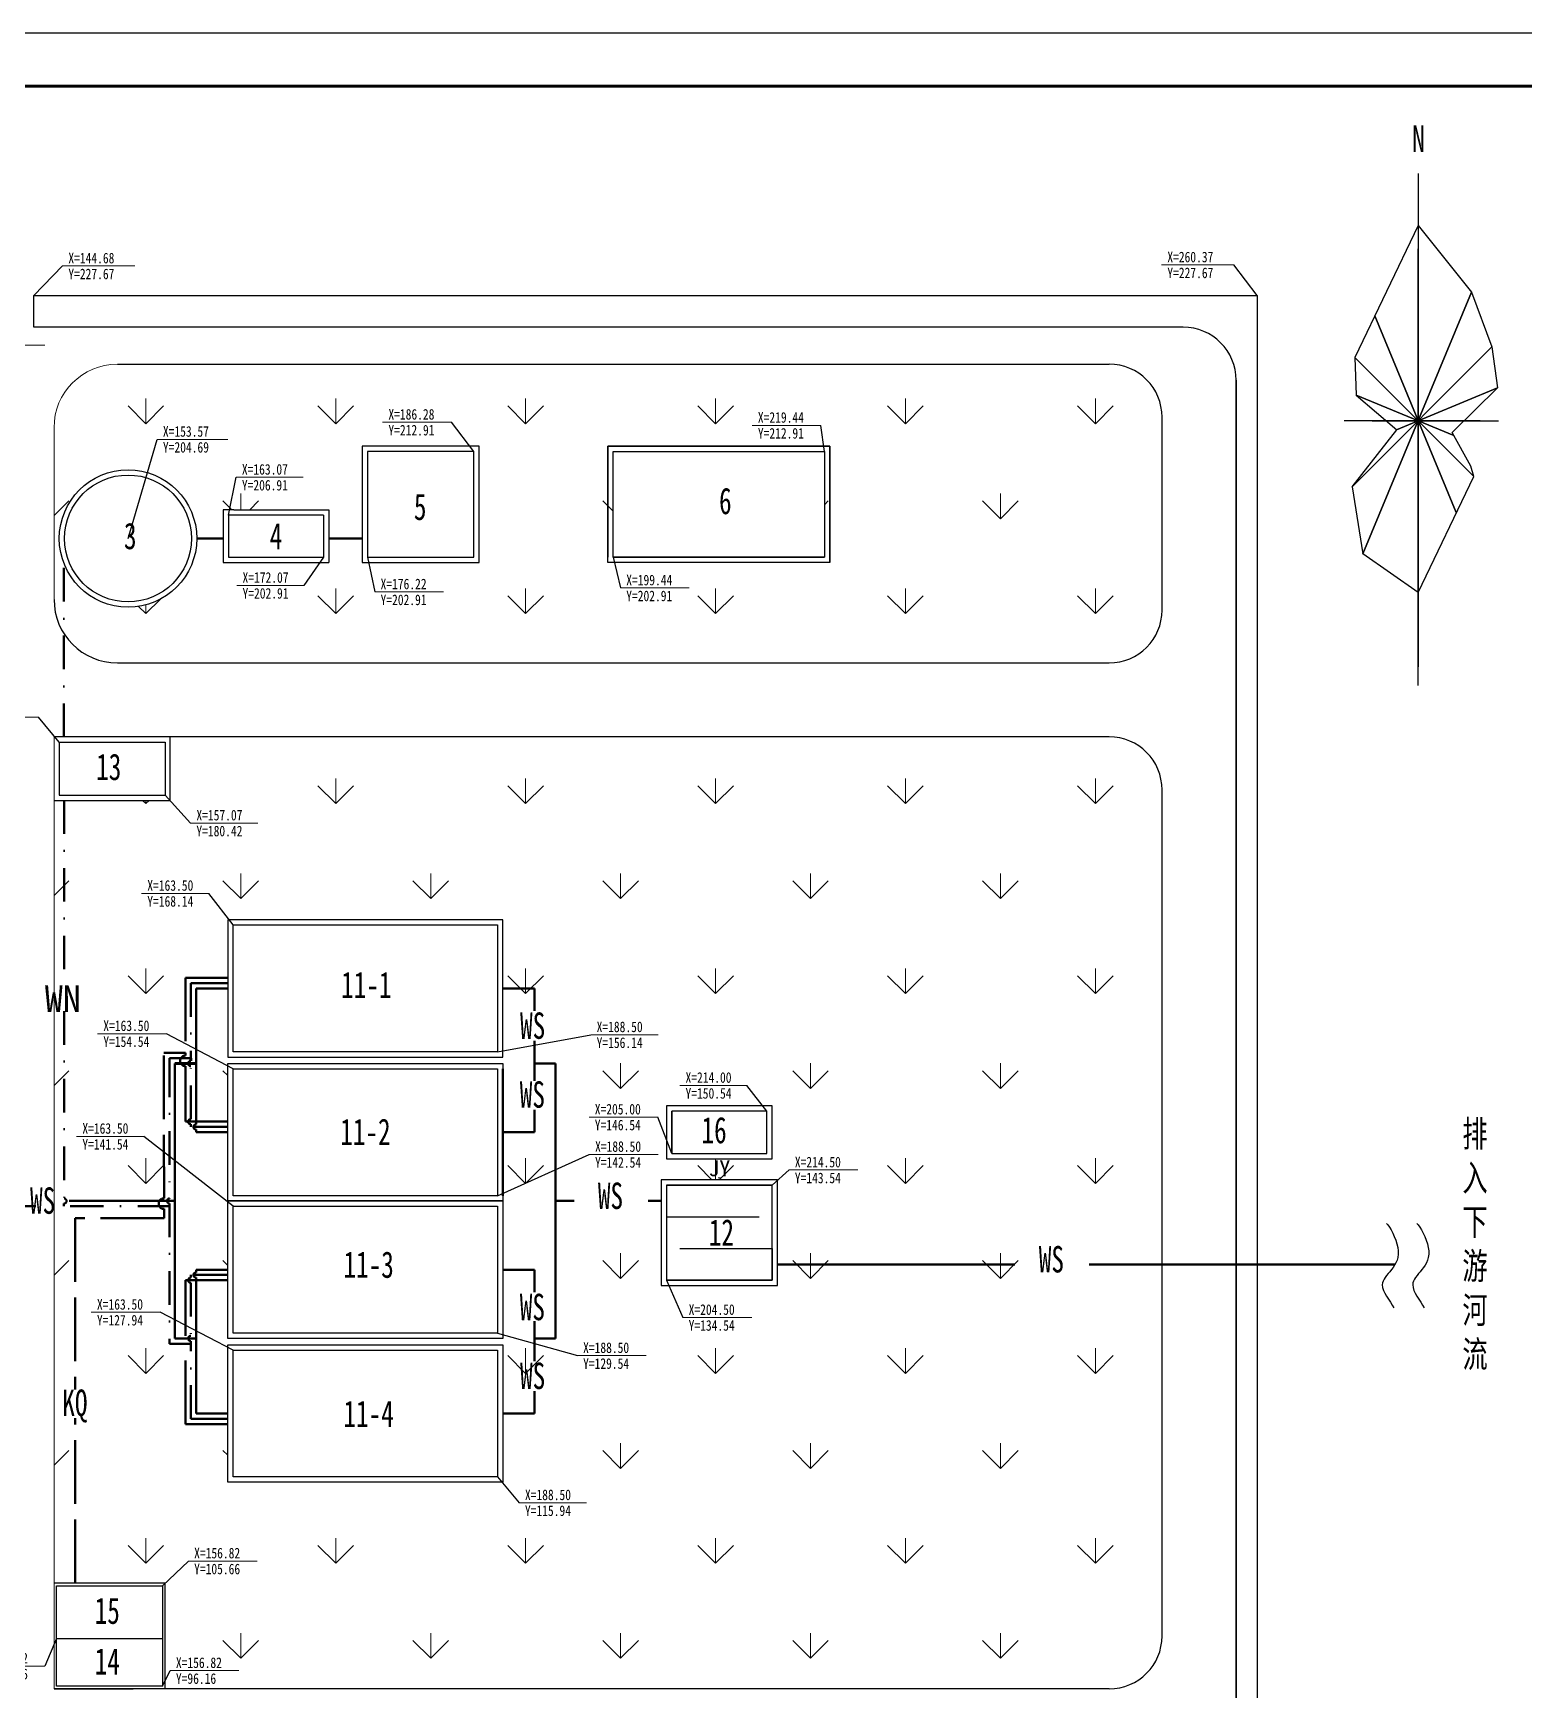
# Model space of a CAD drawing. Header units: millimetres. Extents: x 676 to 2703, y 109 to 703.
# Drawn here: x 1038.4 to 1320.3, y 389.2 to 702.5 of the extents above; entities that cross this region are included whole.
import ezdxf
from ezdxf.enums import TextEntityAlignment as Align

# ---------------------------------------------------------------- set-up
doc = ezdxf.new("R2010")
doc.units = ezdxf.units.MM
for name, pattern in [('ACAD_ISO02W100', [15, 12, -3]), ('ACAD_ISO07W100', [3, 0, -3]), ('DASHDOT2', [12.7, 6.35, -3.175, 0, -3.175])]:
    doc.linetypes.add(name, pattern=pattern)
doc.layers.get('0').update_dxf_attribs({"lineweight": 25})
doc.layers.add('图层1', color=3, linetype='Continuous', lineweight=70)
for name, color, linetype, lineweight, plot in [('图层2', 5, 'Continuous', 70, False), ('图层3', 1, 'Continuous', 70, False), ('图层4', 2, 'Continuous', 70, False), ('图层5', 6, 'Continuous', 70, False)]:
    doc.layers.add(name, color=color, linetype=linetype, lineweight=lineweight, plot=plot)
doc.styles.add('Dim_ZB', font='txt', dxfattribs={"width": 0.8})
doc.styles.get("Standard").update_dxf_attribs({"font": 'txt', "bigfont": 'gbcbig.shx'})
doc.dimstyles.new('副本 ISO-25', dxfattribs={"dimtxt": 2.5, "dimasz": 2.5, "dimexe": 2, "dimexo": 2, "dimtad": 1, "dimlfac": 500, "dimtxsty": 'Standard', "dimblk": 'ARCHTICK', "dimcen": 2.5, "dimadec": 0, "dimazin": 0, "dimtfac": 1, "dimtmove": 0, "dimatfit": 3, "dimfxl": 1, "dimarcsym": 0})

# ---------------------------------------------------------------- blocks, each defined once
blk = doc.blocks.new('_ArchTick')
at = {"color": 0, "linetype": 'ByBlock', "const_width": 0.15}
blk.add_lwpolyline([(-0.5, -0.5), (0.5, 0.5)], dxfattribs=at)
blk = doc.blocks.new('*U19')
at = {"lineweight": 0}
blk.add_line((0, 0), (-13.65, 0), dxfattribs=at)
at = {"lineweight": 0, "style": 'Dim_ZB', "width": 0.8}
blk.add_text(' X=260.37 ', height=2, dxfattribs=at).set_placement((-13.65, 0.5))
blk.add_text(' Y=227.67 ', height=2, dxfattribs=at).set_placement((-13.65, -0.5), align=Align.TOP_LEFT)
blk = doc.blocks.new('*U21')
at = {"lineweight": 0}
blk.add_line((0, 0), (13.65, 0), dxfattribs=at)
at = {"lineweight": 0, "style": 'Dim_ZB', "width": 0.8}
blk.add_text(' X=137.41 ', height=2, dxfattribs=at).set_placement((0, 0.5))
blk.add_text(' Y=224.67 ', height=2, dxfattribs=at).set_placement((0, -0.5), align=Align.TOP_LEFT)
blk = doc.blocks.new('*U22')
at = {"lineweight": 0}
blk.add_line((0, 0), (13.65, 0), dxfattribs=at)
at = {"lineweight": 0, "style": 'Dim_ZB', "width": 0.8}
blk.add_text(' X=144.68 ', height=2, dxfattribs=at).set_placement((0, 0.5))
blk.add_text(' Y=227.67 ', height=2, dxfattribs=at).set_placement((0, -0.5), align=Align.TOP_LEFT)
blk = doc.blocks.new('*U23')
at = {"lineweight": 0}
blk.add_line((0, 0), (13.02, 0), dxfattribs=at)
at = {"lineweight": 0, "style": 'Dim_ZB', "width": 0.8}
blk.add_text(' X=199.44 ', height=2, dxfattribs=at).set_placement((0, 0.5))
blk.add_text(' Y=202.91 ', height=2, dxfattribs=at).set_placement((0, -0.5), align=Align.TOP_LEFT)
blk = doc.blocks.new('*U24')
at = {"lineweight": 0}
blk.add_line((0, 0), (-13.02, 0), dxfattribs=at)
at = {"lineweight": 0, "style": 'Dim_ZB', "width": 0.8}
blk.add_text(' X=219.44 ', height=2, dxfattribs=at).set_placement((-13.02, 0.5))
blk.add_text(' Y=212.91 ', height=2, dxfattribs=at).set_placement((-13.02, -0.5), align=Align.TOP_LEFT)
blk = doc.blocks.new('*U41')
at = {"lineweight": 0}
blk.add_line((0, 0), (-12.71, 0), dxfattribs=at)
at = {"lineweight": 0, "style": 'Dim_ZB', "width": 0.8}
blk.add_text(' X=163.50 ', height=2, dxfattribs=at).set_placement((-12.71, 0.5))
blk.add_text(' Y=168.14 ', height=2, dxfattribs=at).set_placement((-12.71, -0.5), align=Align.TOP_LEFT)
blk = doc.blocks.new('*U42')
at = {"lineweight": 0}
blk.add_line((0, 0), (12.71, 0), dxfattribs=at)
at = {"lineweight": 0, "style": 'Dim_ZB', "width": 0.8}
blk.add_text(' X=188.50 ', height=2, dxfattribs=at).set_placement((0, 0.5))
blk.add_text(' Y=156.14 ', height=2, dxfattribs=at).set_placement((0, -0.5), align=Align.TOP_LEFT)
blk = doc.blocks.new('*U43')
at = {"lineweight": 0}
blk.add_line((0, 0), (-13.02, 0), dxfattribs=at)
at = {"lineweight": 0, "style": 'Dim_ZB', "width": 0.8}
blk.add_text(' X=163.50 ', height=2, dxfattribs=at).set_placement((-13.02, 0.5))
blk.add_text(' Y=154.54 ', height=2, dxfattribs=at).set_placement((-13.02, -0.5), align=Align.TOP_LEFT)
blk = doc.blocks.new('*U44')
at = {"lineweight": 0}
blk.add_line((0, 0), (13.02, 0), dxfattribs=at)
at = {"lineweight": 0, "style": 'Dim_ZB', "width": 0.8}
blk.add_text(' X=188.50 ', height=2, dxfattribs=at).set_placement((0, 0.5))
blk.add_text(' Y=142.54 ', height=2, dxfattribs=at).set_placement((0, -0.5), align=Align.TOP_LEFT)
blk = doc.blocks.new('*U45')
at = {"lineweight": 0}
blk.add_line((0, 0), (-12.71, 0), dxfattribs=at)
at = {"lineweight": 0, "style": 'Dim_ZB', "width": 0.8}
blk.add_text(' X=163.50 ', height=2, dxfattribs=at).set_placement((-12.71, 0.5))
blk.add_text(' Y=141.54 ', height=2, dxfattribs=at).set_placement((-12.71, -0.5), align=Align.TOP_LEFT)
blk = doc.blocks.new('*U46')
at = {"lineweight": 0}
blk.add_line((0, 0), (13.02, 0), dxfattribs=at)
at = {"lineweight": 0, "style": 'Dim_ZB', "width": 0.8}
blk.add_text(' X=188.50 ', height=2, dxfattribs=at).set_placement((0, 0.5))
blk.add_text(' Y=129.54 ', height=2, dxfattribs=at).set_placement((0, -0.5), align=Align.TOP_LEFT)
blk = doc.blocks.new('*U47')
at = {"lineweight": 0}
blk.add_line((0, 0), (-13.02, 0), dxfattribs=at)
at = {"lineweight": 0, "style": 'Dim_ZB', "width": 0.8}
blk.add_text(' X=163.50 ', height=2, dxfattribs=at).set_placement((-13.02, 0.5))
blk.add_text(' Y=127.94 ', height=2, dxfattribs=at).set_placement((-13.02, -0.5), align=Align.TOP_LEFT)
blk = doc.blocks.new('*U48')
at = {"lineweight": 0}
blk.add_line((0, 0), (12.71, 0), dxfattribs=at)
at = {"lineweight": 0, "style": 'Dim_ZB', "width": 0.8}
blk.add_text(' X=188.50 ', height=2, dxfattribs=at).set_placement((0, 0.5))
blk.add_text(' Y=115.94 ', height=2, dxfattribs=at).set_placement((0, -0.5), align=Align.TOP_LEFT)
blk = doc.blocks.new('*U49')
at = {"lineweight": 0}
blk.add_line((0, 0), (-12.71, 0), dxfattribs=at)
at = {"lineweight": 0, "style": 'Dim_ZB', "width": 0.8}
blk.add_text(' X=214.00 ', height=2, dxfattribs=at).set_placement((-12.71, 0.5))
blk.add_text(' Y=150.54 ', height=2, dxfattribs=at).set_placement((-12.71, -0.5), align=Align.TOP_LEFT)
blk = doc.blocks.new('*U50')
at = {"lineweight": 0}
blk.add_line((0, 0), (-13.02, 0), dxfattribs=at)
at = {"lineweight": 0, "style": 'Dim_ZB', "width": 0.8}
blk.add_text(' X=205.00 ', height=2, dxfattribs=at).set_placement((-13.02, 0.5))
blk.add_text(' Y=146.54 ', height=2, dxfattribs=at).set_placement((-13.02, -0.5), align=Align.TOP_LEFT)
blk = doc.blocks.new('*U51')
at = {"lineweight": 0}
blk.add_line((0, 0), (13.02, 0), dxfattribs=at)
at = {"lineweight": 0, "style": 'Dim_ZB', "width": 0.8}
blk.add_text(' X=214.50 ', height=2, dxfattribs=at).set_placement((0, 0.5))
blk.add_text(' Y=143.54 ', height=2, dxfattribs=at).set_placement((0, -0.5), align=Align.TOP_LEFT)
blk = doc.blocks.new('*U52')
at = {"lineweight": 0}
blk.add_line((0, 0), (13.02, 0), dxfattribs=at)
at = {"lineweight": 0, "style": 'Dim_ZB', "width": 0.8}
blk.add_text(' X=204.50 ', height=2, dxfattribs=at).set_placement((0, 0.5))
blk.add_text(' Y=134.54 ', height=2, dxfattribs=at).set_placement((0, -0.5), align=Align.TOP_LEFT)
blk = doc.blocks.new('*U74')
at = {"lineweight": 0}
blk.add_line((0, 0), (13.02, 0), dxfattribs=at)
at = {"lineweight": 0, "style": 'Dim_ZB', "width": 0.8}
blk.add_text(' X=156.82 ', height=2, dxfattribs=at).set_placement((0, 0.5))
blk.add_text(' Y=105.66 ', height=2, dxfattribs=at).set_placement((0, -0.5), align=Align.TOP_LEFT)
blk = doc.blocks.new('*U75')
at = {"lineweight": 0}
blk.add_line((0, 0), (-13.02, 0), dxfattribs=at)
at = {"lineweight": 0, "style": 'Dim_ZB', "width": 0.8}
blk.add_text(' X=146.82 ', height=2, dxfattribs=at).set_placement((-13.02, 0.5))
blk.add_text(' Y=100.66 ', height=2, dxfattribs=at).set_placement((-13.02, -0.5), align=Align.TOP_LEFT)
blk = doc.blocks.new('*U76')
at = {"lineweight": 0}
blk.add_line((0, 0), (13.02, 0), dxfattribs=at)
at = {"lineweight": 0, "style": 'Dim_ZB', "width": 0.8}
blk.add_text(' X=156.82 ', height=2, dxfattribs=at).set_placement((0, 0.5))
blk.add_text(' Y=96.16 ', height=2, dxfattribs=at).set_placement((0, -0.5), align=Align.TOP_LEFT)
blk = doc.blocks.new('*U77')
at = {"lineweight": 0}
blk.add_line((0, 0), (-13.02, 0), dxfattribs=at)
at = {"lineweight": 0, "style": 'Dim_ZB', "width": 0.8}
blk.add_text(' X=147.07 ', height=2, dxfattribs=at).set_placement((-13.02, 0.5))
blk.add_text(' Y=185.42 ', height=2, dxfattribs=at).set_placement((-13.02, -0.5), align=Align.TOP_LEFT)
blk = doc.blocks.new('*U78')
at = {"lineweight": 0}
blk.add_line((0, 0), (12.71, 0), dxfattribs=at)
at = {"lineweight": 0, "style": 'Dim_ZB', "width": 0.8}
blk.add_text(' X=157.07 ', height=2, dxfattribs=at).set_placement((0, 0.5))
blk.add_text(' Y=180.42 ', height=2, dxfattribs=at).set_placement((0, -0.5), align=Align.TOP_LEFT)
blk = doc.blocks.new('*U79')
at = {"lineweight": 0}
blk.add_line((0, 0), (13.34, 0), dxfattribs=at)
at = {"lineweight": 0, "style": 'Dim_ZB', "width": 0.8}
blk.add_text(' X=153.57 ', height=2, dxfattribs=at).set_placement((0, 0.5))
blk.add_text(' Y=204.69 ', height=2, dxfattribs=at).set_placement((0, -0.5), align=Align.TOP_LEFT)
blk = doc.blocks.new('*U80')
at = {"lineweight": 0}
blk.add_line((0, 0), (12.71, 0), dxfattribs=at)
at = {"lineweight": 0, "style": 'Dim_ZB', "width": 0.8}
blk.add_text(' X=163.07 ', height=2, dxfattribs=at).set_placement((0, 0.5))
blk.add_text(' Y=206.91 ', height=2, dxfattribs=at).set_placement((0, -0.5), align=Align.TOP_LEFT)
blk = doc.blocks.new('*U81')
at = {"lineweight": 0}
blk.add_line((0, 0), (-12.71, 0), dxfattribs=at)
at = {"lineweight": 0, "style": 'Dim_ZB', "width": 0.8}
blk.add_text(' X=172.07 ', height=2, dxfattribs=at).set_placement((-12.71, 0.5))
blk.add_text(' Y=202.91 ', height=2, dxfattribs=at).set_placement((-12.71, -0.5), align=Align.TOP_LEFT)
blk = doc.blocks.new('*U82')
at = {"lineweight": 0}
blk.add_line((0, 0), (13.02, 0), dxfattribs=at)
at = {"lineweight": 0, "style": 'Dim_ZB', "width": 0.8}
blk.add_text(' X=176.22 ', height=2, dxfattribs=at).set_placement((0, 0.5))
blk.add_text(' Y=202.91 ', height=2, dxfattribs=at).set_placement((0, -0.5), align=Align.TOP_LEFT)
blk = doc.blocks.new('*U83')
at = {"lineweight": 0}
blk.add_line((0, 0), (-13.02, 0), dxfattribs=at)
at = {"lineweight": 0, "style": 'Dim_ZB', "width": 0.8}
blk.add_text(' X=186.28 ', height=2, dxfattribs=at).set_placement((-13.02, 0.5))
blk.add_text(' Y=212.91 ', height=2, dxfattribs=at).set_placement((-13.02, -0.5), align=Align.TOP_LEFT)

msp = doc.modelspace()

# ---------------------------------------------------------------- hatches: boundary and pattern name
at = {"lineweight": 0}
h = msp.add_hatch(dxfattribs=at)
h.set_pattern_fill('GRASS', color=256, style=0)
h.paths.add_polyline_path([(1028.315166, 627.888366, 0.4142135624), (1016.315166, 639.888366), (777.177861, 639.888366, 0.4142135624), (767.177861, 629.888366), (767.177861, 593.402496, 0.4142135624), (777.177861, 583.402496), (1016.315166, 583.402496, 0.4142135624), (1028.315166, 595.402496)])
h.paths.add_polyline_path([(1251.912795, 559.402496, 0.4142135624), (1241.912795, 569.402496), (1064.315166, 569.402496), (1064.315166, 557.402496), (1063.315166, 557.402496), (1042.315166, 557.402496), (1042.315166, 480.638366), (1062.259768, 480.638366, -0.5773498974), (1063.125794, 482.138365), (1063.071742, 509.638366), (1067.181812, 509.638366), (1067.181812, 523.838366), (1075.181812, 523.838366), (1075.181812, 534.838366), (1076.181812, 534.838366), (1127.181812, 534.838366), (1127.181812, 533.838366), (1127.181812, 509.838366), (1127.181812, 508.838366), (1075.181812, 508.838366), (1075.181812, 509.838366), (1075.181812, 521.838366), (1069.181812, 521.838366), (1069.181812, 496.638366), (1075.181812, 496.638366), (1075.181812, 506.638366), (1075.181812, 507.638366), (1127.181812, 507.638366), (1127.181812, 506.638366), (1127.181812, 482.638366), (1127.181812, 481.638366), (1127.181812, 480.638366), (1127.181812, 456.638366), (1127.181812, 455.638366), (1076.181812, 455.638366), (1075.181812, 455.638366), (1075.181812, 466.638366), (1069.181812, 466.638366), (1069.181812, 441.438366), (1075.181812, 441.438366), (1075.181812, 453.438366), (1075.181812, 454.438366), (1127.181812, 454.438366), (1127.181812, 453.438366), (1127.181812, 429.438366), (1127.181812, 428.438366), (1076.181812, 428.438366), (1075.181812, 428.438366), (1075.181812, 440.438366), (1069.181812, 440.438366), (1068.181812, 440.438366), (1068.181812, 454.638366), (1064.181812, 454.638366), (1064.181812, 480.638366), (1042.315166, 480.638366), (1042.315166, 409.374237), (1063.315166, 409.374237), (1063.315166, 408.874237), (1063.315166, 389.374237), (1241.912795, 389.374237, 0.4142135624), (1251.912795, 399.374237)])
h.paths.add_polyline_path([(1157.181812, 465.638366), (1157.181812, 466.638366), (1157.181812, 484.638366), (1157.181812, 485.638366), (1179.181812, 485.638366), (1179.181812, 484.638366), (1179.181812, 465.638366), (1178.181812, 465.638366)], flags=16)
h.paths.add_polyline_path([(1158.181812, 466.638366), (1158.181812, 484.638366), (1178.181812, 484.638366), (1178.181812, 466.638366)], flags=0)
h.paths.add_polyline_path([(1158.181812, 489.638366), (1158.181812, 490.638366), (1158.181812, 498.638366), (1158.181812, 499.638366), (1178.181812, 499.638366), (1178.181812, 498.638366), (1178.181812, 489.638366), (1177.181812, 489.638366)], flags=16)
h.paths.add_polyline_path([(1159.181812, 490.638366), (1159.181812, 498.638366), (1177.181812, 498.638366), (1177.181812, 490.638366)], flags=0)
h.paths.add_polyline_path([(1075.181812, 480.638366), (1075.181812, 481.638366), (1075.181812, 494.638366), (1069.181812, 494.638366), (1069.181812, 495.138366, -0.4142135624), (1068.681812, 495.638366), (1068.181812, 495.638366), (1068.181812, 496.138366, -0.4142135624), (1067.681812, 496.638366), (1067.181812, 496.638366), (1067.181812, 507.138366, -0.2679491924), (1066.315787, 507.638366), (1065.181812, 507.638366), (1065.181812, 481.638366), (1065.181812, 455.638366), (1067.681812, 455.638366, -0.4142135624), (1068.181812, 456.138366), (1068.181812, 466.138366, -1), (1068.181812, 467.138366), (1068.181812, 467.638366), (1068.681812, 467.638366, -0.4142135624), (1069.181812, 468.138366), (1069.181812, 468.638366), (1075.181812, 468.638366)], flags=17)
h.paths.add_polyline_path([(898.097899, 615.395431), (902.577899, 615.395431), (902.577899, 607.895431), (898.097899, 607.895431)], flags=24)
h.paths.add_polyline_path([(1059.968475, 536.812093), (1071.101808, 536.812093), (1071.101808, 539.812093), (1059.968475, 539.812093)], flags=24)
h.paths.add_polyline_path([(1059.968475, 539.812093), (1071.368475, 539.812093), (1071.368475, 542.812093), (1059.968475, 542.812093)], flags=24)
h.paths.add_polyline_path([(1144.964383, 510.071229), (1156.097717, 510.071229), (1156.097717, 513.071229), (1144.964383, 513.071229)], flags=24)
h.paths.add_polyline_path([(1144.964383, 513.071229), (1156.364383, 513.071229), (1156.364383, 516.071229), (1144.964383, 516.071229)], flags=24)
h.paths.add_polyline_path([(1051.647365, 510.280228), (1063.314032, 510.280228), (1063.314032, 513.280228), (1051.647365, 513.280228)], flags=24)
h.paths.add_polyline_path([(1051.647365, 513.280228), (1063.047365, 513.280228), (1063.047365, 516.280228), (1051.647365, 516.280228)], flags=24)
h.paths.add_polyline_path([(1144.672684, 487.436229), (1156.339351, 487.436229), (1156.339351, 490.436229), (1144.672684, 490.436229)], flags=24)
h.paths.add_polyline_path([(1144.672684, 490.436229), (1156.072684, 490.436229), (1156.072684, 493.436229), (1144.672684, 493.436229)], flags=24)
h.paths.add_polyline_path([(1047.691441, 490.858717), (1058.824774, 490.858717), (1058.824774, 493.858717), (1047.691441, 493.858717)], flags=24)
h.paths.add_polyline_path([(1047.691441, 493.858717), (1059.091441, 493.858717), (1059.091441, 496.858717), (1047.691441, 496.858717)], flags=24)
h.paths.add_polyline_path([(1142.408488, 449.388456), (1154.075155, 449.388456), (1154.075155, 452.388456), (1142.408488, 452.388456)], flags=24)
h.paths.add_polyline_path([(1142.408488, 452.388456), (1153.808488, 452.388456), (1153.808488, 455.388456), (1142.408488, 455.388456)], flags=24)
h.paths.add_polyline_path([(1050.446378, 457.594893), (1062.113045, 457.594893), (1062.113045, 460.594893), (1050.446378, 460.594893)], flags=24)
h.paths.add_polyline_path([(1050.446378, 460.594893), (1061.846378, 460.594893), (1061.846378, 463.594893), (1050.446378, 463.594893)], flags=24)
h.paths.add_polyline_path([(1131.403788, 421.562021), (1142.537122, 421.562021), (1142.537122, 424.562021), (1131.403788, 424.562021)], flags=24)
h.paths.add_polyline_path([(1131.403788, 424.562021), (1142.803788, 424.562021), (1142.803788, 427.562021), (1131.403788, 427.562021)], flags=24)
h.paths.add_polyline_path([(1161.777855, 500.493813), (1173.177855, 500.493813), (1173.177855, 503.493813), (1161.777855, 503.493813)], flags=24)
h.paths.add_polyline_path([(1161.777855, 503.493813), (1172.911188, 503.493813), (1172.911188, 506.493813), (1161.777855, 506.493813)], flags=24)
h.paths.add_polyline_path([(1144.614844, 494.503585), (1156.281511, 494.503585), (1156.281511, 497.503585), (1144.614844, 497.503585)], flags=24)
h.paths.add_polyline_path([(1144.614844, 497.503585), (1156.014844, 497.503585), (1156.014844, 500.503585), (1144.614844, 500.503585)], flags=24)
h.paths.add_polyline_path([(1182.45745, 484.496758), (1194.124117, 484.496758), (1194.124117, 487.496758), (1182.45745, 487.496758)], flags=24)
h.paths.add_polyline_path([(1182.45745, 487.496758), (1193.85745, 487.496758), (1193.85745, 490.496758), (1182.45745, 490.496758)], flags=24)
h.paths.add_polyline_path([(1162.373159, 456.600146), (1174.039826, 456.600146), (1174.039826, 459.600146), (1162.373159, 459.600146)], flags=24)
h.paths.add_polyline_path([(1162.373159, 459.600146), (1174.039826, 459.600146), (1174.039826, 462.600146), (1162.373159, 462.600146)], flags=24)
h.paths.add_polyline_path([(1165.417526, 490.06438), (1170.946098, 490.06438), (1170.946098, 485.56438), (1165.417526, 485.56438)], flags=24)
h.paths.add_polyline_path([(1039.136115, 523.642433), (1048.836115, 523.642433), (1048.836115, 516.142433), (1039.136115, 516.142433)], flags=9)
h.paths.add_polyline_path([(1129.158294, 467.934875), (1136.438294, 467.934875), (1136.438294, 460.377732), (1129.158294, 460.377732)], flags=24)
h.paths.add_polyline_path([(1129.215556, 454.90998), (1136.495556, 454.90998), (1136.495556, 447.352837), (1129.215556, 447.352837)], flags=24)
h.paths.add_polyline_path([(1129.158294, 505.522716), (1136.438294, 505.522716), (1136.438294, 497.965573), (1129.158294, 497.965573)], flags=24)
h.paths.add_polyline_path([(1129.215556, 518.547611), (1136.495556, 518.547611), (1136.495556, 510.990468), (1129.215556, 510.990468)], flags=24)
h.paths.add_polyline_path([(1042.60143, 447.22416), (1049.94143, 447.22416), (1049.94143, 439.067018), (1042.60143, 439.067018)], flags=24)
h.paths.add_polyline_path([(1227.333511, 474.370965), (1234.613511, 474.370965), (1234.613511, 466.813822), (1227.333511, 466.813822)], flags=24)
h.paths.add_polyline_path([(1143.93299, 486.370965), (1151.21299, 486.370965), (1151.21299, 478.813822), (1143.93299, 478.813822)], flags=24)
h.paths.add_polyline_path([(1036.528708, 485.463868), (1043.808708, 485.463868), (1043.808708, 477.906725), (1036.528708, 477.906725)], flags=9)
h.paths.add_polyline_path([(1165.199629, 479.445976), (1171.919629, 479.445976), (1171.919629, 471.945976), (1165.199629, 471.945976)], flags=8)
h.paths.add_polyline_path([(1163.78295, 498.787663), (1170.56295, 498.787663), (1170.56295, 491.23052), (1163.78295, 491.23052)], flags=8)
h = msp.add_hatch(dxfattribs=at)
h.set_pattern_fill('GRASS', color=256, style=0)
h.paths.add_polyline_path([(1251.912795, 629.888366, 0.4142135624), (1241.912795, 639.888366), (1054.315166, 639.888366, 0.4142135624), (1042.315166, 627.888366), (1042.315166, 595.402496, 0.1422647794), (1044.181812, 588.97481), (1044.181812, 602.25844, -0.092165791), (1043.3132, 606.930637, -1), (1069.3132, 606.930637), (1072.3132, 606.930637), (1074.3132, 606.930637), (1074.3132, 612.372966), (1075.3132, 612.372966), (1076.3132, 612.372966), (1093.3132, 612.372966), (1094.3132, 612.372966), (1094.3132, 606.930637), (1100.608074, 606.930637), (1100.608074, 623.372966), (1100.608074, 624.372966), (1122.744548, 624.372966), (1122.744548, 623.372966), (1122.744548, 602.372966), (1121.744548, 602.372966), (1100.608074, 602.372966), (1100.608074, 603.372966), (1100.608074, 606.930637), (1094.3132, 606.930637), (1094.3132, 603.372966), (1094.3132, 602.372966), (1074.3132, 602.372966), (1074.3132, 603.372966), (1074.3132, 606.930637), (1072.3132, 606.930637), (1069.3132, 606.930637, -0.8312238092), (1044.181812, 602.25844), (1044.181812, 588.97481, 0.2568151779), (1054.315166, 583.402496), (1229.719236, 583.402496), (1241.912795, 583.402496, 0.4142135624), (1251.912795, 593.402496)])
h.paths.add_polyline_path([(1189.060126, 602.372966), (1147.060126, 602.372966), (1147.060126, 624.372966), (1189.060126, 624.372966)], flags=16)
h.paths.add_polyline_path([(1189.060126, 602.372966), (1147.060126, 602.372966), (1147.060126, 603.372966), (1147.060126, 623.372966), (1147.060126, 624.372966), (1189.060126, 624.372966)], flags=16)
h.paths.add_polyline_path([(1188.060126, 603.372966), (1148.060126, 603.372966), (1148.060126, 623.372966), (1188.060126, 623.372966)], flags=0)
h.paths.add_polyline_path([(1150.56628, 594.57358), (1161.96628, 594.57358), (1161.96628, 597.57358), (1150.56628, 597.57358)], flags=24)
h.paths.add_polyline_path([(1150.56628, 597.57358), (1162.232947, 597.57358), (1162.232947, 600.57358), (1150.56628, 600.57358)], flags=24)
h.paths.add_polyline_path([(1175.463908, 625.328168), (1186.597241, 625.328168), (1186.597241, 628.328168), (1175.463908, 628.328168)], flags=24)
h.paths.add_polyline_path([(1175.463908, 628.328168), (1187.130575, 628.328168), (1187.130575, 631.328168), (1175.463908, 631.328168)], flags=24)
h.paths.add_polyline_path([(1062.926429, 622.681558), (1074.859762, 622.681558), (1074.859762, 625.681558), (1062.926429, 625.681558)], flags=24)
h.paths.add_polyline_path([(1062.926429, 625.681558), (1074.593096, 625.681558), (1074.593096, 628.681558), (1062.926429, 628.681558)], flags=24)
h.paths.add_polyline_path([(1077.861771, 615.511527), (1089.261771, 615.511527), (1089.261771, 618.511527), (1077.861771, 618.511527)], flags=24)
h.paths.add_polyline_path([(1077.861771, 618.511527), (1089.261771, 618.511527), (1089.261771, 621.511527), (1077.861771, 621.511527)], flags=24)
h.paths.add_polyline_path([(1077.985918, 595.058631), (1089.385918, 595.058631), (1089.385918, 598.058631), (1077.985918, 598.058631)], flags=24)
h.paths.add_polyline_path([(1077.985918, 598.058631), (1089.385918, 598.058631), (1089.385918, 601.058631), (1077.985918, 601.058631)], flags=24)
h.paths.add_polyline_path([(1104.093565, 593.833341), (1115.493565, 593.833341), (1115.493565, 596.833341), (1104.093565, 596.833341)], flags=24)
h.paths.add_polyline_path([(1104.093565, 596.833341), (1115.760232, 596.833341), (1115.760232, 599.833341), (1104.093565, 599.833341)], flags=24)
h.paths.add_polyline_path([(1105.576338, 625.921069), (1116.709672, 625.921069), (1116.709672, 628.921069), (1105.576338, 628.921069)], flags=24)
h.paths.add_polyline_path([(1105.576338, 628.921069), (1117.243005, 628.921069), (1117.243005, 631.921069), (1105.576338, 631.921069)], flags=24)
h.paths.add_polyline_path([(1167.024388, 617.778144), (1171.584388, 617.778144), (1171.584388, 610.221002), (1167.024388, 610.221002)], flags=8)

# ---------------------------------------------------------------- linework, layer by layer
at = {"lineweight": 25}
for p, q in [((1516.802068, 702.506476), (675.802068, 702.506476)), ((1038.529454, 646.888366), (1038.529454, 652.888366)), ((1038.529454, 652.888366), (1269.912795, 652.888366)), ((1269.912795, 652.888366), (1269.912795, 197.555922)), ((1255.912795, 646.888366), (1038.529454, 646.888366)), ((1054.315166, 639.888366), (1241.912795, 639.888366)), ((1265.912795, 211.555922), (1265.912795, 636.888366)), ((1265.912795, 636.888366), (1265.912795, 211.555922)), ((1251.912795, 593.402496), (1251.912795, 629.888366)), ((1122.744548, 624.372966), (1100.608074, 624.372966)), ((1100.608074, 624.372966), (1100.608074, 623.372966)), ((1122.744548, 623.372966), (1122.744548, 624.372966)), ((1189.060126, 624.372966), (1147.060126, 624.372966)), ((1147.060126, 624.372966), (1147.060126, 623.372966)), ((1189.060126, 623.372966), (1189.060126, 624.372966)), ((1189.060126, 602.372966), (1189.060126, 624.372966)), ((1100.608074, 623.372966), (1100.608074, 603.372966)), ((1101.608074, 623.372966), (1101.608074, 603.372966)), ((1121.744548, 623.372966), (1101.608074, 623.372966)), ((1121.744548, 603.372966), (1121.744548, 623.372966)), ((1122.744548, 602.372966), (1122.744548, 623.372966)), ((1147.060126, 623.372966), (1147.060126, 603.372966)), ((1148.060126, 623.372966), (1188.060126, 623.372966)), ((1148.060126, 603.372966), (1148.060126, 623.372966)), ((1188.060126, 623.372966), (1188.060126, 603.372966)), ((1189.060126, 602.372966), (1189.060126, 623.372966)), ((1075.3132, 612.372966), (1074.3132, 612.372966)), ((1074.3132, 612.372966), (1074.3132, 603.372966)), ((1076.3132, 612.372966), (1075.3132, 612.372966)), ((1093.3132, 611.372966), (1075.3132, 611.372966)), ((1075.3132, 611.372966), (1075.3132, 603.372966)), ((1076.3132, 612.372966), (1093.3132, 612.372966)), ((1093.3132, 612.372966), (1094.3132, 612.372966)), ((1093.3132, 611.372966), (1093.3132, 610.990613)), ((1094.3132, 612.372966), (1094.3132, 603.372966)), ((1307.529733, 611.829181), (1307.556869, 611.746763)), ((1093.3132, 610.990613), (1093.3132, 603.372966)), ((1074.3132, 603.372966), (1074.3132, 602.372966)), ((1074.3132, 602.372966), (1094.3132, 602.372966)), ((1075.3132, 603.372966), (1093.3132, 603.372966)), ((1094.3132, 603.372966), (1094.3132, 602.372966)), ((1100.608074, 603.372966), (1100.608074, 602.372966)), ((1100.608074, 602.372966), (1121.744548, 602.372966)), ((1101.608074, 603.372966), (1121.744548, 603.372966)), ((1101.608074, 603.372966), (1121.744548, 603.372966)), ((1121.744548, 603.532783), (1121.744548, 603.532783)), ((1121.744548, 602.372966), (1122.744548, 602.372966)), ((1147.060126, 602.372966), (1147.060126, 603.372966)), ((1189.060126, 602.372966), (1147.060126, 602.372966)), ((1188.060126, 603.372966), (1148.060126, 603.372966)), ((1148.060126, 603.372966), (1188.060126, 603.372966)), ((1054.315166, 583.402496), (1229.719236, 583.402496)), ((1229.719236, 583.402496), (1241.912795, 583.402496)), ((1055.315166, 569.402496), (1042.315166, 569.402496)), ((1241.912795, 569.402496), (1042.315166, 569.402496)), ((1043.315166, 568.402496), (1043.315166, 558.402496)), ((1043.315166, 568.402496), (1063.315166, 568.402496)), ((1063.315166, 568.402496), (1063.315166, 558.402496)), ((1064.315166, 557.402496), (1064.315166, 569.402496)), ((1043.315166, 558.402496), (1063.315166, 558.402496)), ((1251.912795, 399.374237), (1251.912795, 559.402496)), ((1042.315166, 557.402496), (1063.315166, 557.402496)), ((1063.315166, 557.402496), (1064.315166, 557.402496)), ((1076.181812, 534.838366), (1075.181812, 534.838366)), ((1075.181812, 534.838366), (1075.181812, 509.838366)), ((1127.181812, 534.838366), (1076.181812, 534.838366)), ((1076.181812, 533.838366), (1126.181812, 533.838366)), ((1076.181812, 509.838366), (1076.181812, 533.838366)), ((1126.181812, 533.838366), (1126.181812, 509.838366)), ((1127.181812, 533.838366), (1127.181812, 534.838366)), ((1127.181812, 509.838366), (1127.181812, 533.838366)), ((1075.181812, 509.838366), (1075.181812, 508.838366)), ((1075.181812, 508.838366), (1127.181812, 508.838366)), ((1075.181812, 506.638366), (1075.181812, 507.638366)), ((1075.181812, 507.638366), (1127.181812, 507.638366)), ((1126.181812, 509.838366), (1076.181812, 509.838366)), ((1127.181812, 508.838366), (1127.181812, 509.838366)), ((1127.181812, 507.638366), (1127.181812, 506.638366)), ((1075.181812, 481.638366), (1075.181812, 506.638366)), ((1076.181812, 506.638366), (1126.181812, 506.638366)), ((1076.181812, 482.638366), (1076.181812, 506.638366)), ((1126.181812, 506.638366), (1126.181812, 482.638366)), ((1178.181812, 499.638366), (1158.181812, 499.638366)), ((1158.181812, 499.638366), (1158.181812, 498.638366)), ((1158.181812, 498.638366), (1158.181812, 490.638366)), ((1159.181812, 498.638366), (1159.181812, 490.638366)), ((1177.181812, 498.638366), (1159.181812, 498.638366)), ((1159.181812, 490.638366), (1159.181812, 498.638366)), ((1177.181812, 490.638366), (1177.181812, 498.638366)), ((1178.181812, 498.638366), (1178.181812, 499.638366)), ((1178.181812, 489.638366), (1178.181812, 498.638366)), ((1158.181812, 490.638366), (1158.181812, 489.638366)), ((1158.181812, 489.638366), (1177.181812, 489.638366)), ((1159.181812, 490.638366), (1177.181812, 490.638366)), ((1177.181812, 489.638366), (1178.181812, 489.638366)), ((1126.181812, 482.638366), (1076.181812, 482.638366)), ((1127.181812, 482.638366), (1127.181812, 481.638366)), ((1179.181812, 485.638366), (1157.181812, 485.638366)), ((1157.181812, 485.638366), (1157.181812, 484.638366)), ((1157.181812, 484.638366), (1157.181812, 466.638366)), ((1158.181812, 484.638366), (1178.181812, 484.638366)), ((1158.181812, 484.638366), (1158.181812, 466.638366)), ((1178.181812, 484.638366), (1158.181812, 484.638366)), ((1158.181812, 484.638366), (1158.181812, 478.638366)), ((1178.181812, 466.638366), (1178.181812, 484.638366)), ((1179.181812, 484.638366), (1179.181812, 485.638366)), ((1179.181812, 465.638366), (1179.181812, 484.638366)), ((1076.181812, 481.638366), (1075.181812, 481.638366)), ((1075.181812, 480.638366), (1075.181812, 481.638366)), ((1075.181812, 481.638366), (1127.181812, 481.638366)), ((1075.181812, 455.638366), (1075.181812, 480.638366)), ((1127.181812, 481.638366), (1076.181812, 481.638366)), ((1076.181812, 456.638366), (1076.181812, 480.638366)), ((1076.181812, 480.638366), (1126.181812, 480.638366)), ((1126.181812, 480.638366), (1126.181812, 456.638366)), ((1127.181812, 481.638366), (1127.181812, 480.638366)), ((1127.181812, 480.638366), (1127.181812, 456.638366)), ((1158.181812, 478.638366), (1175.681812, 478.638366)), ((1160.681812, 472.638366), (1178.181812, 472.638366)), ((1178.181812, 472.638366), (1178.181812, 466.638366)), ((1178.181812, 472.638366), (1178.181812, 466.638366)), ((1157.181812, 466.638366), (1157.181812, 465.638366)), ((1157.181812, 465.638366), (1178.181812, 465.638366)), ((1178.181812, 466.638366), (1158.181812, 466.638366)), ((1158.181812, 466.638366), (1178.181812, 466.638366)), ((1178.181812, 465.638366), (1179.181812, 465.638366)), ((1076.181812, 455.638366), (1075.181812, 455.638366)), ((1075.181812, 453.438366), (1075.181812, 454.438366)), ((1075.181812, 454.438366), (1127.181812, 454.438366)), ((1126.181812, 456.638366), (1076.181812, 456.638366)), ((1127.181812, 455.638366), (1076.181812, 455.638366)), ((1127.181812, 456.638366), (1127.181812, 455.638366)), ((1127.181812, 454.438366), (1127.181812, 453.438366)), ((1075.181812, 428.438366), (1075.181812, 453.438366)), ((1076.181812, 453.438366), (1126.181812, 453.438366)), ((1076.181812, 429.438366), (1076.181812, 453.438366)), ((1126.181812, 453.438366), (1126.181812, 429.438366)), ((1127.181812, 453.438366), (1127.181812, 429.438366)), ((1126.181812, 429.438366), (1076.181812, 429.438366)), ((1127.181812, 429.438366), (1127.181812, 428.438366)), ((1076.181812, 428.438366), (1075.181812, 428.438366)), ((1127.181812, 428.438366), (1076.181812, 428.438366)), ((1063.315166, 409.374237), (1042.315166, 409.374237)), ((1042.815166, 408.874237), (1062.815166, 408.874237)), ((1042.815166, 389.874237), (1042.815166, 408.874237)), ((1062.815166, 408.874237), (1062.815166, 398.874237)), ((1063.315166, 408.874237), (1063.315166, 409.374237)), ((1063.315166, 389.374237), (1063.315166, 408.874237)), ((1042.815166, 398.874237), (1062.815166, 398.874237)), ((1062.815166, 398.874237), (1062.815166, 389.874237)), ((1055.315166, 389.374237), (1042.315166, 389.374237)), ((1042.315166, 389.374237), (1056.315166, 389.374237)), ((1045.315166, 389.374237), (1042.315166, 389.374237)), ((1062.815166, 389.874237), (1042.815166, 389.874237)), ((1241.912795, 389.374237), (1045.315166, 389.374237)), ((1055.315166, 389.374237), (1056.315166, 389.374237)), ((1056.315166, 389.374237), (1057.315166, 389.374237))]:
    msp.add_line(p, q, dxfattribs=at)
at = {"lineweight": 100}
msp.add_line((700.802068, 692.506476), (1506.802068, 692.506476), dxfattribs=at)
at = {"color": 7, "lineweight": 25}
for p, q in [((1300.339216, 675.950254), (1300.339216, 582.650108)), ((1300.339216, 666.143363), (1288.366088, 641.161754)), ((1300.339216, 666.143363), (1310.425796, 653.539786)), ((1300.339216, 579.147763), (1300.339216, 661.689339)), ((1289.904752, 603.997602), (1310.425796, 653.539786)), ((1310.425796, 653.539786), (1289.904752, 603.997602)), ((1310.425796, 653.539786), (1314.301693, 643.151103)), ((1307.529733, 611.829181), (1292.128305, 649.011518)), ((1292.128305, 649.011518), (1307.529733, 611.829181)), ((1300.339216, 646.495041), (1300.339216, 611.88221)), ((1300.339216, 611.517864), (1300.339216, 646.130695)), ((1287.874478, 616.723888), (1314.301693, 643.151103)), ((1314.301693, 643.151103), (1287.874478, 616.723888)), ((1314.301693, 643.151103), (1315.372218, 635.415499)), ((1310.869544, 618.658298), (1288.366088, 641.161754)), ((1288.366088, 641.161754), (1310.869544, 618.658298)), ((1288.366088, 641.161754), (1288.610409, 634.046856)), ((1307.11462, 626.382162), (1288.610409, 634.046856)), ((1288.610409, 634.046856), (1307.11462, 626.382162)), ((1288.610409, 634.046856), (1296.294755, 627.468267)), ((1296.259261, 627.498653), (1315.372218, 635.415499)), ((1315.372218, 635.415499), (1296.259261, 627.498653)), ((1315.372218, 635.415499), (1306.776952, 626.983614)), ((1312.050832, 629.188626), (1286.377354, 629.188626)), ((1287.874478, 616.723888), (1296.294755, 627.468267)), ((1308.536991, 629.188626), (1291.653741, 629.188626)), ((1291.653741, 629.188626), (1308.536991, 629.188626)), ((1310.340719, 620.635843), (1306.776952, 626.983614)), ((1308.536991, 629.188626), (1315.564673, 629.188626)), ((1310.869544, 618.658298), (1310.340719, 620.635843)), ((1300.339216, 596.687913), (1310.869544, 618.658298)), ((1287.874478, 616.723888), (1289.904752, 603.997602)), ((1300.339216, 596.687913), (1289.904752, 603.997602))]:
    msp.add_line(p, q, dxfattribs=at)
at = {"lineweight": 0}
for p, q in [((1042.315166, 595.402496), (1042.315166, 627.888366)), ((1042.315166, 569.402496), (1042.315166, 389.374237))]:
    msp.add_line(p, q, dxfattribs=at)
at = {"color": 5, "linetype": 'DASHDOT2', "lineweight": 50}
for p, q in [((1044.181812, 569.402496), (1044.181812, 602.25844)), ((1044.181812, 480.638366), (1044.181812, 481.138366))]:
    msp.add_line(p, q, dxfattribs=at)
at = {"lineweight": 50}
msp.add_line((1127.181812, 506.638366), (1127.181812, 482.638366), dxfattribs=at)
at = {"lineweight": 25}
msp.add_lwpolyline([(1147.060126, 624.372966), (1189.060126, 624.372966), (1189.060126, 602.372966), (1147.060126, 602.372966)], close=True, dxfattribs=at)
for radius in [13, 12]:
    msp.add_circle((1056.3132, 606.930637), radius, dxfattribs=at)
for centre, radius, start, end in [((1255.912795, 636.888366), 10, 0, 90), ((1241.912795, 629.888366), 10, 0, 90), ((1054.315166, 595.402496), 12, 180, 270), ((1241.912795, 593.402496), 10, 270, 0), ((1241.912795, 559.402496), 10, 360, 90), ((1241.912795, 399.374237), 10, 270, 0)]:
    msp.add_arc(centre, radius, start, end, dxfattribs=at)
at = {"lineweight": 0}
msp.add_arc((1054.315166, 627.888366), 12, 90, 180, dxfattribs=at)
at = {"lineweight": 25}
for points in [[(1294.363654, 477.38629), (1294.958031, 476.816171), (1298.893537, 469.639361), (1291.253725, 466.998548), (1295.011166, 462.853607), (1295.736146, 461.405271)], [(1300.117099, 477.38629), (1300.711477, 476.816171), (1304.646982, 469.639361), (1297.007171, 466.998548), (1300.764611, 462.853607), (1301.489592, 461.405271)]]:
    msp.add_open_spline(points, degree=3, knots=[0.1419030328, 0.1419030328, 0.1419030328, 0.1419030328, 0.4905440627, 1.2603329692, 1.7462285947, 1.7462285947, 1.7462285947, 1.7462285947], dxfattribs=at)
at = {"layer": '图层1', "color": 5, "linetype": 'DASHDOT2', "lineweight": 50}
for p, q in [((1044.214475, 557.402496), (1044.214475, 523.545595)), ((1044.214475, 517.545595), (1044.214475, 482.137298))]:
    msp.add_line(p, q, dxfattribs=at)
at = {"layer": '图层1', "lineweight": 50}
for p, q in [((1075.181812, 521.838366), (1069.181812, 521.838366)), ((1069.181812, 521.838366), (1069.181812, 496.138366)), ((1127.181812, 521.838366), (1133.181812, 521.838366)), ((1133.181812, 521.838366), (1133.181812, 517.625652)), ((1133.181812, 511.930957), (1133.181812, 504.38433)), ((1065.181812, 481.638366), (1065.181812, 507.638366)), ((1137.181812, 507.638366), (1133.181812, 507.638366)), ((1137.181812, 481.638366), (1137.181812, 507.638366)), ((1133.181812, 498.875073), (1133.181812, 494.638366)), ((1069.181812, 495.138366), (1069.181812, 494.638366)), ((1075.181812, 494.638366), (1069.181812, 494.638366)), ((1127.181812, 494.638366), (1133.181812, 494.638366)), ((1045.181812, 481.638366), (1065.181812, 481.638366)), ((1065.181812, 481.638366), (1065.181812, 455.638366)), ((1137.181812, 481.638366), (1137.181812, 455.638366)), ((1137.181812, 481.638366), (1140.682524, 481.638366)), ((1154.731196, 481.638366), (1157.181812, 481.638366)), ((1075.181812, 468.638366), (1069.181812, 468.638366)), ((1069.181812, 468.638366), (1069.181812, 468.138366)), ((1069.181812, 468.138366), (1069.181812, 468.638366)), ((1069.181812, 441.438366), (1069.181812, 467.138366)), ((1069.181812, 467.138366), (1069.181812, 441.438366)), ((1127.181812, 468.638366), (1133.181812, 468.638366)), ((1133.181812, 464.40166), (1133.181812, 468.638366)), ((1179.181812, 469.638366), (1224.083045, 469.638366)), ((1238.131716, 469.638366), (1275.912795, 469.638366)), ((1275.912795, 469.638366), (1295.912795, 469.638366)), ((1133.181812, 451.345775), (1133.181812, 458.892403)), ((1065.181812, 455.638366), (1069.181812, 455.638366)), ((1137.181812, 455.638366), (1133.181812, 455.638366)), ((1069.181812, 441.438366), (1069.181812, 453.438366)), ((1133.181812, 441.438366), (1133.181812, 445.651081)), ((1075.181812, 441.438366), (1069.181812, 441.438366)), ((1127.181812, 441.438366), (1133.181812, 441.438366))]:
    msp.add_line(p, q, dxfattribs=at)
at = {"layer": '图层1', "lineweight": 100}
msp.add_line((1065.181812, 507.638366), (1069.181812, 507.638366), dxfattribs=at)
at = {"layer": '图层1', "color": 1, "linetype": 'ACAD_ISO02W100', "lineweight": 50}
msp.add_line((1046.295403, 409.374237), (1046.295403, 440.587145), dxfattribs=at)
at = {"layer": '图层1', "lineweight": 50}
for centre in [(1069.181812, 495.638366), (1069.181812, 467.638366)]:
    msp.add_arc(centre, 0.5, 90, 270, dxfattribs=at)
at = {"layer": '图层2', "linetype": 'DASHDOT2', "lineweight": 50}
for p, q in [((1069.3132, 606.930637), (1072.3132, 606.930637)), ((1072.3132, 606.930637), (1074.3132, 606.930637)), ((1094.3132, 606.930637), (1100.608074, 606.930637)), ((1069.181812, 522.838366), (1068.181812, 522.838366)), ((1068.181812, 522.838366), (1068.181812, 508.138366)), ((1075.181812, 522.838366), (1069.181812, 522.838366)), ((1068.181812, 508.638366), (1064.181812, 508.638366)), ((1064.181812, 507.638366), (1064.181812, 508.638366)), ((1064.181812, 507.638366), (1064.181812, 482.138366)), ((1068.181812, 497.138366), (1068.181812, 507.138366)), ((1068.181812, 495.638366), (1068.181812, 496.138366)), ((1075.181812, 495.638366), (1068.181812, 495.638366)), ((1064.181812, 481.138366), (1064.181812, 454.638366)), ((1075.181812, 467.638366), (1068.181812, 467.638366)), ((1068.181812, 467.638366), (1068.181812, 467.138366)), ((1068.181812, 466.138366), (1068.181812, 456.138366)), ((1068.181812, 454.638366), (1064.181812, 454.638366)), ((1068.181812, 440.438366), (1068.181812, 455.138366)), ((1069.181812, 440.438366), (1068.181812, 440.438366)), ((1075.181812, 440.438366), (1069.181812, 440.438366))]:
    msp.add_line(p, q, dxfattribs=at)
at = {"layer": '图层2', "linetype": 'DASHDOT2', "lineweight": 100}
msp.add_line((1068.181812, 508.138366), (1068.181812, 508.638366), dxfattribs=at)
at = {"layer": '图层2', "color": 5, "linetype": 'DASHDOT2', "lineweight": 50}
msp.add_line((1019.742574, 480.638366), (1064.181812, 480.638366), dxfattribs=at)
at = {"layer": '图层2', "linetype": 'DASHDOT2', "lineweight": 50}
for centre, start, end in [((1068.181812, 507.638366), 90, 270), ((1068.181812, 496.638366), 90, 270), ((1044.181812, 481.638366), 270, 86.25444228), ((1064.181812, 481.638366), 90, 270), ((1068.181812, 466.638366), 90, 270), ((1068.181812, 455.638366), 90, 270)]:
    msp.add_arc(centre, 0.5, start, end, dxfattribs=at)
at = {"layer": '图层3', "linetype": 'ACAD_ISO02W100', "lineweight": 50}
for p, q in [((1067.181812, 523.838366), (1067.181812, 509.138366)), ((1067.181812, 523.838366), (1075.181812, 523.838366)), ((1063.125794, 482.138365), (1063.071742, 509.638366)), ((1063.071742, 509.638366), (1067.181812, 509.638366)), ((1067.181812, 509.138366), (1067.181812, 509.638366)), ((1067.181812, 496.638366), (1067.181812, 507.138366)), ((1075.181812, 496.638366), (1067.181812, 496.638366)), ((1063.125794, 480.138365), (1063.132278, 478.37306)), ((1063.132278, 478.37306), (1046.315166, 478.37306)), ((1046.315166, 478.37306), (1046.315166, 445.97416)), ((1067.181812, 466.638366), (1067.181812, 456.138366)), ((1075.181812, 466.638366), (1067.181812, 466.638366)), ((1067.181812, 439.438366), (1067.181812, 453.638366)), ((1075.181812, 439.438366), (1067.181812, 439.438366))]:
    msp.add_line(p, q, dxfattribs=at)
for centre in [(1067.181812, 508.138366), (1063.125794, 481.138365)]:
    msp.add_arc(centre, 1, 90, 270, dxfattribs=at)
at = {"layer": '图层4', "linetype": 'ACAD_ISO07W100', "lineweight": 100}
for p, q in [((1168.181812, 489.638366), (1168.181812, 489.347957)), ((1168.181812, 486.063344), (1168.181812, 485.638366))]:
    msp.add_line(p, q, dxfattribs=at)

# ---------------------------------------------------------------- block references
at = {"layer": '图层5', "lineweight": 25}
for name, p in [('*U19', (1265.466089, 658.671459)), ('*U22', (1043.94032, 658.467814)), ('*U21', (1026.956483, 643.49248)), ('*U24', (1187.386965, 628.328168)), ('*U23', (1149.46628, 597.57358)), ('*U41', (1071.577149, 539.812093)), ('*U43', (1063.570421, 513.280228)), ('*U42', (1143.864383, 513.071229)), ('*U49', (1173.386529, 503.493813)), ('*U50', (1156.537901, 497.503585)), ('*U45', (1059.300115, 493.858717)), ('*U44', (1143.572684, 490.436229)), ('*U51', (1181.35745, 487.496758)), ('*U47', (1062.369434, 460.594893)), ('*U52', (1161.273159, 459.600146)), ('*U46', (1141.308488, 452.388456)), ('*U48', (1130.303788, 424.562021))]:
    msp.add_blockref(name, p, dxfattribs=at)
at = {"layer": '图层5', "lineweight": 0}
for name, p in [('*U83', (1117.499395, 628.921069)), ('*U79', (1061.826429, 625.681558)), ('*U80', (1076.761771, 618.511527)), ('*U81', (1089.594592, 598.058631)), ('*U82', (1102.993565, 596.833341)), ('*U77', (1039.412507, 573.144209)), ('*U78', (1068.160573, 553.109947)), ('*U74', (1067.731783, 413.547281)), ('*U75', (1040.58997, 393.687105)), ('*U76', (1064.280794, 392.81573))]:
    msp.add_blockref(name, p, dxfattribs=at)

# ---------------------------------------------------------------- texts
at = {"lineweight": 25}
for s, insert, char_height, width, attachment_point in [('{\\fFangSong|b1|i0|c134|p49;\\W0.7;N}', (1300.422268, 685.043268), 5, 18.09388021, 2), ('\\P{\\f@FangSong|b0|i0|c134|p49;\\H2x;\\W0.7;5}', (1111.580345, 614.972836), 2.5, 20.13647463, 5), ('{\\f@FangSong|b0|i0|c134|p49;\\W0.7;6}', (1169.304388, 613.999573), 5, 22, 5), ('{\\f@FangSong|b0|i0|c134|p49;\\W0.7;3}', (1056.739827, 607.372966), 5, 18, 5), ('{\\f@FangSong|b0|i0|c134|p49;\\W0.7;4}', (1084.3132, 607.372966), 5, 18, 5), ('{\\f@FangSong|b0|i0|c134|p49;\\W0.7;13}', (1052.664156, 563.70511), 5, 300.44791204, 5), ('{\\f@FangSong|b0|i0|c134|p49;\\W0.7;11-1}', (1101.384138, 522.494786), 5, 22, 5), ('{\\fFangSong|b0|i0|c134|p49;WN}', (1043.986115, 522.392433), 5, 45, 2), ('{\\fFangSong|b0|i0|c134|p49;\\W0.7;WS}', (1132.855556, 517.297611), 5, 45, 2), ('{\\fFangSong|b0|i0|c134|p49;\\W0.7;WS}', (1132.798294, 504.272716), 5, 45, 2), ('{\\f@FangSong|b0|i0|c134|p49;\\W0.7;11-2}', (1101.218114, 494.728011), 5, 22, 5), ('{\\f@FangSong|b0|i0|c134|p49;\\W0.7;16}', (1167.17295, 495.009092), 5, 22, 5), ('{\\fFangSong|b0|i0|c134|p49;\\W0.7;排\\P入\\P下\\P游\\P河\\P流}', (1311.106024, 496.859959), 5, 30, 2), ('{\\fFangSong|b0|i0|c134|p49;JY}', (1168.181812, 489.31438), 3, 45, 2), ('{\\fFangSong|b0|i0|c134|p49;\\W0.7;WS}', (1040.168708, 484.213868), 5, 45, 2), ('{\\fFangSong|b0|i0|c134|p49;\\W0.7;WS}', (1147.57299, 485.120965), 5, 45, 2), ('{\\f@FangSong|b0|i0|c134|p49;\\W0.7;12}', (1168.559629, 475.695976), 5, 22, 5), ('{\\fFangSong|b0|i0|c134|p49;\\W0.7;WS}', (1230.973511, 473.120965), 5, 45, 2), ('{\\f@FangSong|b0|i0|c134|p49;\\W0.7;11-3}', (1101.830601, 469.563246), 5, 22, 5), ('{\\fFangSong|b0|i0|c134|p49;\\W0.7;WS}', (1132.798294, 459.004017), 5, 45, 8), ('{\\fFangSong|b0|i0|c134|p49;\\W0.7;WS}', (1132.855556, 445.979122), 5, 45, 8), ('{\\fFangSong|b0|i0|c134|p49;\\W0.7;KQ}', (1046.27143, 445.97416), 5, 45, 2), ('{\\f@FangSong|b0|i0|c134|p49;\\W0.7;11-4}', (1101.822309, 441.405572), 5, 22, 5), ('{\\f@FangSong|b0|i0|c134|p49;\\W0.7;15}', (1052.391152, 404.115392), 5, 300.44791204, 5), ('{\\f@FangSong|b0|i0|c134|p49;\\W0.7;14}', (1052.391152, 394.569931), 5, 300.44791204, 5)]:
    msp.add_mtext(s, dxfattribs=dict(at, insert=insert, char_height=char_height, width=width, attachment_point=attachment_point))

# ---------------------------------------------------------------- leaders
at = {"layer": '图层5', "lineweight": 25}
for points in [[(1038.529454, 652.888366), (1043.94032, 658.467814)], [(1269.912795, 652.888366), (1265.466089, 658.671459)], [(1188.060126, 623.372966), (1187.386965, 628.328168)], [(1148.060126, 603.372966), (1149.46628, 597.57358)], [(1076.181812, 533.838366), (1071.577149, 539.812093)], [(1076.181812, 506.638366), (1063.570421, 513.280228)], [(1126.181812, 509.838366), (1143.864383, 513.071229)], [(1177.181812, 498.638366), (1173.386529, 503.493813)], [(1159.181812, 490.638366), (1156.537901, 497.503585)], [(1076.181812, 480.638366), (1059.300115, 493.858717)], [(1126.181812, 482.638366), (1143.572684, 490.436229)], [(1178.181812, 484.638366), (1181.35745, 487.496758)], [(1158.181812, 466.638366), (1161.273159, 459.600146)], [(1076.181812, 453.438366), (1062.369434, 460.594893)], [(1126.181812, 456.638366), (1141.308488, 452.388456)], [(1126.181812, 429.438366), (1130.303788, 424.562021)]]:
    msp.add_leader(points, dimstyle='副本 ISO-25', override={"dimzin": 0, "dimldrblk": 'None'}, dxfattribs=at)
at = {"layer": '图层5', "lineweight": 0}
for points in [[(1121.744548, 623.372966), (1117.499395, 628.921069)], [(1056.3132, 606.930637), (1061.826429, 625.681558)], [(1075.3132, 611.372966), (1076.761771, 618.511527)], [(1093.3132, 603.372966), (1089.594592, 598.058631)], [(1101.608074, 603.372966), (1102.993565, 596.833341)], [(1043.315166, 568.402496), (1039.412507, 573.144209)], [(1063.315166, 558.402496), (1068.160573, 553.109947)], [(1062.815166, 408.874237), (1067.731783, 413.547281)], [(1042.815166, 398.874237), (1040.58997, 393.687105)], [(1062.815166, 389.874237), (1064.280794, 392.81573)]]:
    msp.add_leader(points, dimstyle='副本 ISO-25', override={"dimzin": 0, "dimldrblk": 'None'}, dxfattribs=at)

doc.saveas('drawing.dxf')
